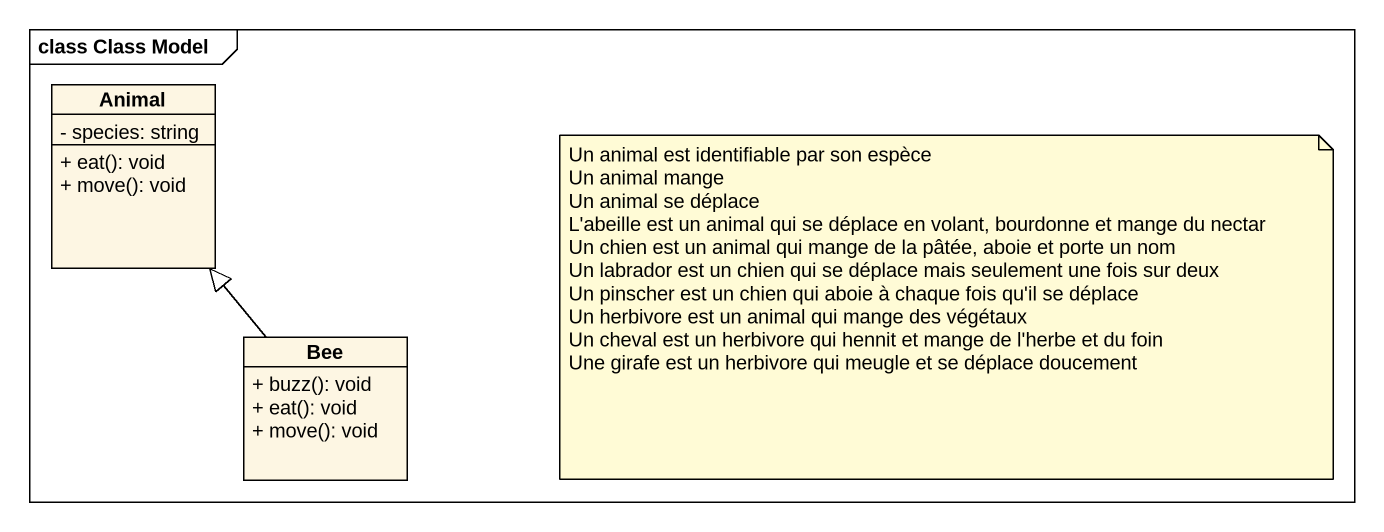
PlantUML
@startuml
mainframe class Class Model
hide circle
hide empty members
skinparam classAttributeIconSize 0
class Animal {
  - species: string
  + eat(): void
  + move(): void
}
class Bee {
  + buzz(): void
  + eat(): void
  + move(): void
}
Bee -up-|> Animal
note as N1
  Un animal est identifiable par son espèce
  Un animal mange
  Un animal se déplace
  L'abeille est un animal qui se déplace en volant, bourdonne et mange du nectar
  Un chien est un animal qui mange de la pâtée, aboie et porte un nom
  Un labrador est un chien qui se déplace mais seulement une fois sur deux
  Un pinscher est un chien qui aboie à chaque fois qu'il se déplace
  Un herbivore est un animal qui mange des végétaux
  Un cheval est un herbivore qui hennit et mange de l'herbe et du foin
  Une girafe est un herbivore qui meugle et se déplace doucement
end note
@enduml
